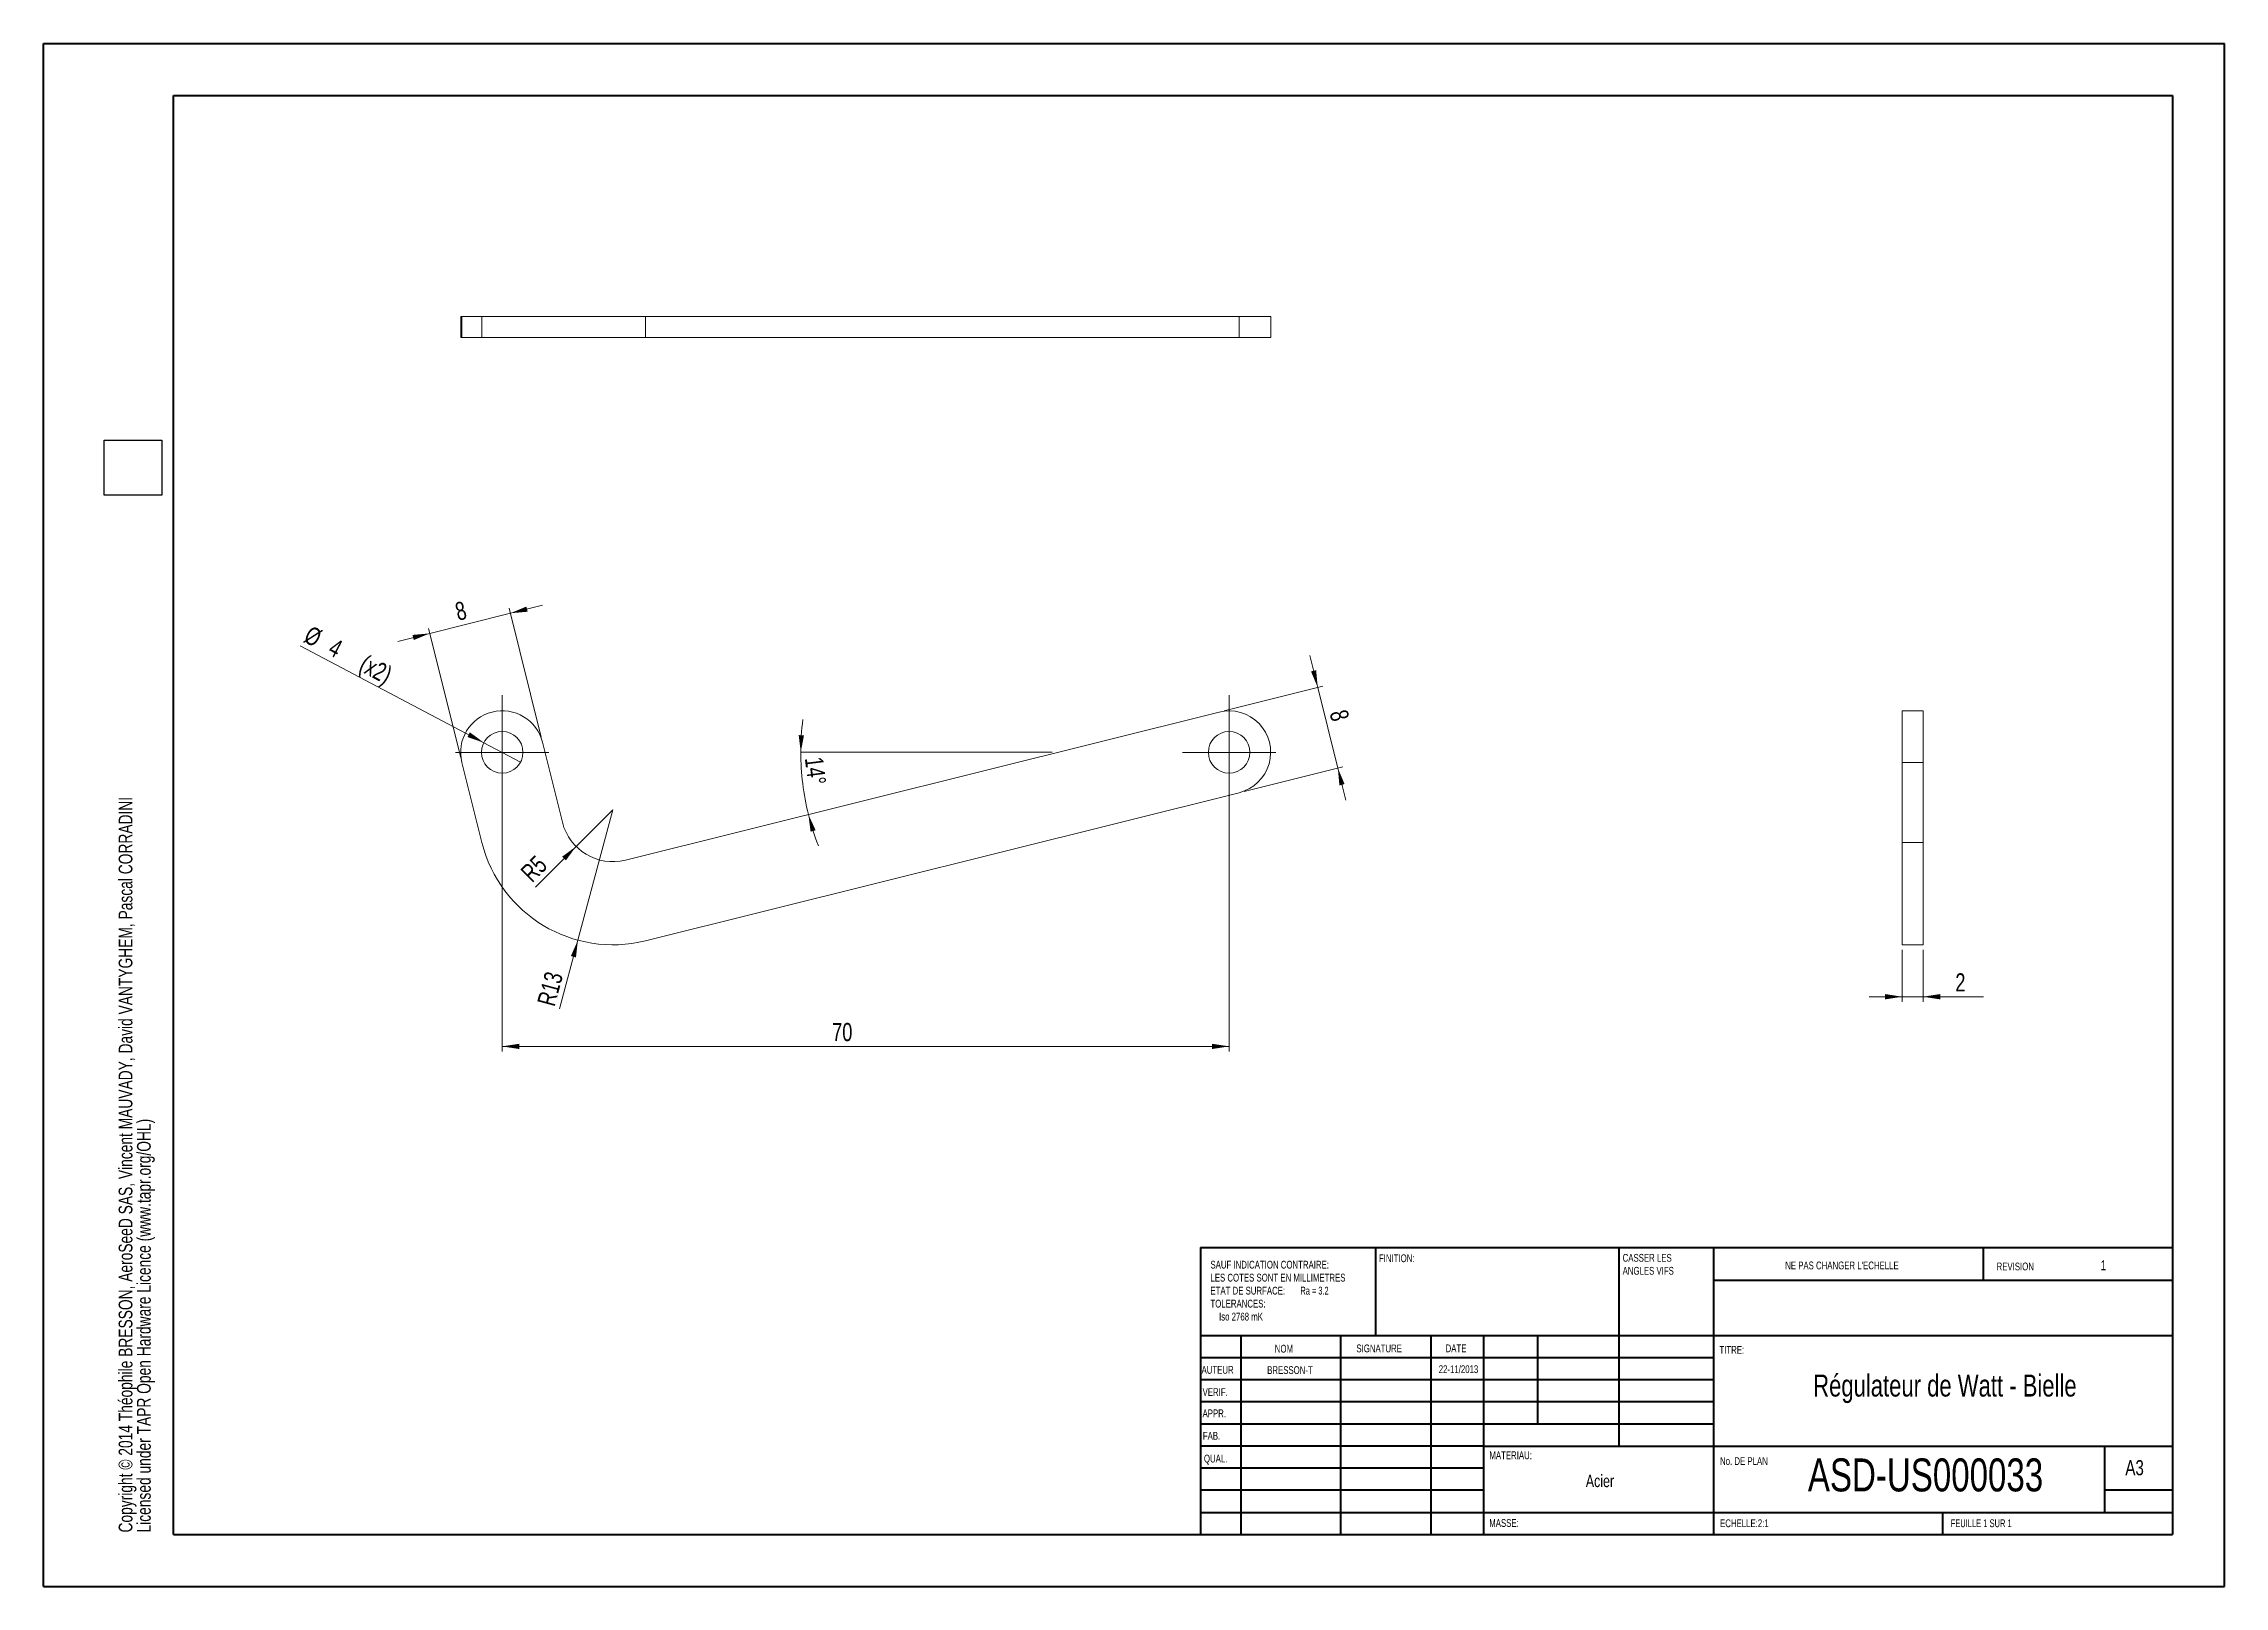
# Model space of a CAD drawing. Header units: millimetres. Extents: x 0 to 420, y 0 to 297.
import ezdxf

# ---------------------------------------------------------------- set-up
doc = ezdxf.new("R2010")
doc.units = ezdxf.units.MM
doc.styles.add('SLDTEXTSTYLE0', font='TXT', dxfattribs={"width": 0.75})
doc.styles.add('SLDTEXTSTYLE1', font='TXT', dxfattribs={"width": 0.7})
doc.styles.add('SLDTEXTSTYLE2', font='TXT', dxfattribs={"width": 0.6875})
doc.dimstyles.new('SLDDIMSTYLE0', dxfattribs={"dimtxt": 3.5, "dimasz": 3.302, "dimexe": 0, "dimexo": 0.0625, "dimgap": 0.875, "dimtad": 1, "dimlfac": 0.5, "dimrnd": 1e-09, "dimzin": 12, "dimdsep": 46, "dimtxsty": 'SLDTEXTSTYLE0', "dimblk1": 'NONE', "dimsah": 1, "dimcen": 0, "dimadec": 0, "dimazin": 3, "dimtfac": 1, "dimtmove": 0, "dimatfit": 3, "dimldrblk": 'NONE', "dimfxl": 1, "dimfrac": 2, "dimtolj": 1, "dimtzin": 12, "dimarcsym": 0})
doc.dimstyles.new('SLDDIMSTYLE1', dxfattribs={"dimtxt": 3.5, "dimasz": 3.302, "dimexe": 0, "dimexo": 0.0625, "dimgap": 0.875, "dimtad": 1, "dimlfac": 0.5, "dimrnd": 1e-09, "dimzin": 12, "dimdsep": 46, "dimtxsty": 'SLDTEXTSTYLE0', "dimsah": 1, "dimcen": 0.09, "dimadec": 0, "dimazin": 3, "dimtfac": 1, "dimtofl": 0, "dimtmove": 0, "dimatfit": 3, "dimfxl": 1, "dimfrac": 2, "dimtolj": 1, "dimtzin": 12, "dimarcsym": 0})
doc.dimstyles.new('SLDDIMSTYLE2', dxfattribs={"dimtxt": 3.5, "dimasz": 3.302, "dimexe": 0, "dimexo": 0.0625, "dimgap": 0.875, "dimtad": 1, "dimlfac": 0.5, "dimrnd": 1e-09, "dimzin": 12, "dimdsep": 46, "dimtxsty": 'SLDTEXTSTYLE0', "dimsah": 1, "dimcen": 0, "dimadec": 0, "dimazin": 3, "dimtfac": 1, "dimtofl": 0, "dimtmove": 0, "dimatfit": 3, "dimfxl": 1, "dimfrac": 2, "dimtolj": 1, "dimtzin": 12, "dimarcsym": 0})
doc.dimstyles.new('SLDDIMSTYLE3', dxfattribs={"dimtxt": 3.5, "dimasz": 3.302, "dimexe": 0, "dimexo": 0.0625, "dimgap": 0.875, "dimtad": 1, "dimdec": 4, "dimlfac": 0.5, "dimzin": 12, "dimdsep": 46, "dimtxsty": 'SLDTEXTSTYLE0', "dimsah": 1, "dimcen": 0.09, "dimazin": 3, "dimtfac": 1, "dimtofl": 0, "dimtmove": 0, "dimatfit": 3, "dimfxl": 1, "dimfrac": 2, "dimtolj": 1, "dimtzin": 12, "dimarcsym": 0})
doc.dimstyles.new('SLDDIMSTYLE4', dxfattribs={"dimtxt": 3.5, "dimasz": 3.302, "dimexe": 0, "dimexo": 0.0625, "dimgap": 0.875, "dimtad": 1, "dimlfac": 0.5, "dimrnd": 1e-09, "dimzin": 12, "dimdsep": 46, "dimtxsty": 'SLDTEXTSTYLE0', "dimsah": 1, "dimcen": 0.09, "dimadec": 0, "dimazin": 3, "dimtfac": 1, "dimtmove": 0, "dimatfit": 0, "dimfxl": 1, "dimfrac": 2, "dimtolj": 1, "dimtzin": 12, "dimarcsym": 0})
doc.dimstyles.new('SLDDIMSTYLE5', dxfattribs={"dimtxt": 3.5, "dimasz": 3.302, "dimexe": 0, "dimexo": 0.0625, "dimgap": 0.875, "dimtad": 1, "dimlfac": 0.5, "dimrnd": 1e-09, "dimzin": 12, "dimdsep": 46, "dimtxsty": 'SLDTEXTSTYLE0', "dimsah": 1, "dimcen": 0, "dimadec": 0, "dimazin": 3, "dimtfac": 1, "dimtofl": 0, "dimtmove": 0, "dimatfit": 3, "dimfxl": 1, "dimfrac": 2, "dimtolj": 1, "dimtzin": 12, "dimarcsym": 0})
picture_1 = doc.add_image_def('image1.bmp', size_in_pixel=(400, 420))

# ---------------------------------------------------------------- blocks, each defined once
blk = doc.blocks.new('SW_NOTE_0')
at = {"color": 0, "linetype": 'Continuous', "lineweight": 0, "char_height": 2.6458, "attachment_point": 1, "rotation": 90, "style": 'SLDTEXTSTYLE0'}
for s, insert in [('Copyright © 2014 Théophile BRESSON, AeroSeeD SAS, Vincent MAUVADY, David VANTYGHEM, Pascal CORRADINI', (-3.41, 0)), ('Licensed under TAPR Open Hardware Licence (www.tapr.org/OHL)', (0.12, 0))]:
    blk.add_mtext(s, dxfattribs=dict(at, insert=insert))
blk = doc.blocks.new('SW_NOTE_1')
at = {"color": 0, "linetype": 'Continuous', "lineweight": 0, "char_height": 1.5, "attachment_point": 1, "style": 'SLDTEXTSTYLE0'}
for s, insert in [('CASSER LES', (0, 1.93)), ('ANGLES VIFS', (0, -0.57))]:
    blk.add_mtext(s, dxfattribs=dict(at, insert=insert))
blk = doc.blocks.new('SW_NOTE_2')
at = {"color": 0, "linetype": 'Continuous', "lineweight": 0, "char_height": 1.5, "attachment_point": 1}
for s, insert, style in [('SAUF INDICATION CONTRAIRE:', (0, 1.93), 'SLDTEXTSTYLE0'), ('LES COTES SONT EN MILLIMETRES', (0, -0.57), 'SLDTEXTSTYLE0'), ('ETAT DE SURFACE:', (0, -3.07), 'SLDTEXTSTYLE0'), ('Ra = 3.2', (17.33, -3.07), 'SLDTEXTSTYLE2'), ('TOLERANCES:', (0, -5.57), 'SLDTEXTSTYLE0'), ('Iso 2768 mK', (1.66, -8.07), 'SLDTEXTSTYLE0')]:
    blk.add_mtext(s, dxfattribs=dict(at, insert=insert, style=style))
blk = doc.blocks.new('*D5')
at = {"color": 7, "linetype": 'Continuous', "lineweight": 0}
for q in [(49.47, 181.3), (91.94, 158.91)]:
    blk.add_line((84.86, 162.64), q, dxfattribs=at)
blk.add_solid([(84.86, 162.64), (82.18, 164.63), (81.7, 163.73)], dxfattribs=at)
at = {"color": 7, "linetype": 'Continuous', "lineweight": 0, "char_height": 3.5, "attachment_point": 1, "rotation": 332.1981, "style": 'SLDTEXTSTYLE0'}
for s, insert in [('%%c', (51.57, 185.29, -1.8)), ('4', (56.26, 182.87, -1.8)), ('(x2)', (62.22, 179.73, -1.8))]:
    blk.add_mtext(s, dxfattribs=dict(at, insert=insert))
blk = doc.blocks.new('_NONE')
blk = doc.blocks.new('*D6')
at = {"color": 7, "linetype": 'Continuous', "lineweight": 0}
for p, q in [((88.4, 171.78), (88.4, 103.17)), ((228.4, 171.78), (228.4, 103.17)), ((88.4, 104.17), (228.4, 104.17))]:
    blk.add_line(p, q, dxfattribs=at)
for points in [[(88.4, 104.17), (91.7, 103.66), (91.7, 104.67)], [(228.4, 104.17), (225.1, 104.67), (225.1, 103.66)]]:
    blk.add_solid(points, dxfattribs=at)
at = {"color": 7, "linetype": 'Continuous', "lineweight": 0, "insert": (151.94, 108.68, -1.8), "char_height": 3.5, "attachment_point": 1, "style": 'SLDTEXTSTYLE0'}
blk.add_mtext('70', dxfattribs=at)
blk = doc.blocks.new('*D7')
at = {"color": 7, "linetype": 'Continuous', "lineweight": 0}
for q in [(109.7, 149.73), (94.83, 134.85)]:
    blk.add_line((102.63, 142.66), q, dxfattribs=at)
blk.add_solid([(102.63, 142.66), (99.94, 140.69), (100.66, 139.97)], dxfattribs=at)
at = {"color": 7, "linetype": 'Continuous', "lineweight": 0, "insert": (91.66, 138.02, -1.8), "char_height": 3.5, "attachment_point": 1, "rotation": 45, "style": 'SLDTEXTSTYLE0'}
blk.add_mtext('R5', dxfattribs=at)
blk = doc.blocks.new('*D8')
at = {"color": 7, "linetype": 'Continuous', "lineweight": 0}
blk.add_line((194.33, 160.78), (145.9, 160.78), dxfattribs=at)
for start, end in [(172.6526, 180), (180, 194), (194, 201.3474)]:
    blk.add_arc((195.33, 160.78), 49.43, start, end, dxfattribs=at)
for points in [[(145.9, 160.78), (146.52, 164.06), (145.5, 164.09)], [(147.37, 148.82), (147.79, 145.5), (148.76, 145.78)]]:
    blk.add_solid(points, dxfattribs=at)
at = {"color": 7, "linetype": 'Continuous', "lineweight": 0, "insert": (150.15, 160.07, -1.8), "char_height": 3.5, "attachment_point": 1, "rotation": 277.1661, "style": 'SLDTEXTSTYLE0'}
blk.add_mtext('14°', dxfattribs=at)
blk = doc.blocks.new('*D9')
at = {"color": 7, "linetype": 'Continuous', "lineweight": 0}
for p, q in [((245.46, 173.27), (243.93, 179.44)), ((227.44, 168.78), (246.44, 173.52)), ((245.46, 173.27), (249.34, 157.75)), ((231.31, 153.25), (250.31, 157.99)), ((249.34, 157.75), (250.87, 151.59))]:
    blk.add_line(p, q, dxfattribs=at)
for points in [[(245.46, 173.27), (245.16, 176.6), (244.17, 176.36)], [(249.34, 157.75), (249.64, 154.42), (250.63, 154.67)]]:
    blk.add_solid(points, dxfattribs=at)
at = {"color": 7, "linetype": 'Continuous', "lineweight": 0, "insert": (251.12, 169.24, -1.8), "char_height": 3.5, "attachment_point": 1, "rotation": 284, "style": 'SLDTEXTSTYLE0'}
blk.add_mtext('8', dxfattribs=at)
blk = doc.blocks.new('*D10')
at = {"color": 7, "linetype": 'Continuous', "lineweight": 0}
for q in [(109.7, 149.73), (99.44, 111.43)]:
    blk.add_line((102.98, 124.62), q, dxfattribs=at)
blk.add_solid([(102.98, 124.62), (101.63, 121.56), (102.61, 121.3)], dxfattribs=at)
at = {"color": 7, "linetype": 'Continuous', "lineweight": 0, "insert": (95.09, 112.59, -1.8), "char_height": 3.5, "attachment_point": 1, "rotation": 75, "style": 'SLDTEXTSTYLE0'}
blk.add_mtext('R13', dxfattribs=at)
blk = doc.blocks.new('*D11')
at = {"color": 7, "linetype": 'Continuous', "lineweight": 0}
for p, q in [((89.97, 187.55), (96.13, 189.09)), ((89.97, 187.55), (74.44, 183.68)), ((95.92, 163.68), (89.73, 188.52)), ((74.44, 183.68), (68.28, 182.14)), ((80.4, 159.81), (74.2, 184.65))]:
    blk.add_line(p, q, dxfattribs=at)
for points in [[(89.97, 187.55), (93.3, 187.86), (93.05, 188.84)], [(74.44, 183.68), (71.12, 183.37), (71.36, 182.39)]]:
    blk.add_solid(points, dxfattribs=at)
at = {"color": 7, "linetype": 'Continuous', "lineweight": 0, "insert": (79.06, 189.48, -1.8), "char_height": 3.5, "attachment_point": 1, "rotation": 14, "style": 'SLDTEXTSTYLE0'}
blk.add_mtext('8', dxfattribs=at)
blk = doc.blocks.new('SW_CENTERMARKSYMBOL_0')
at = {"color": 0, "linetype": 'Continuous', "lineweight": 0}
for p, q in [((0, 5), (0, 9)), ((0, 0), (0, 5)), ((-5, 0), (-9, 0)), ((0, 0), (-5, 0)), ((0, 0), (0, -5)), ((0, 0), (5, 0)), ((5, 0), (9, 0)), ((0, -5), (0, -9))]:
    blk.add_line(p, q, dxfattribs=at)
blk = doc.blocks.new('SW_CENTERMARKSYMBOL_1')
at = {"color": 0, "linetype": 'Continuous', "lineweight": 0}
for p, q in [((0, 5), (0, 9)), ((0, 0), (0, 5)), ((-5, 0), (-9, 0)), ((0, 0), (-5, 0)), ((0, 0), (0, -5)), ((0, 0), (5, 0)), ((5, 0), (9, 0)), ((0, -5), (0, -9))]:
    blk.add_line(p, q, dxfattribs=at)
blk = doc.blocks.new('*D14')
at = {"color": 7, "linetype": 'Continuous', "lineweight": 0}
for p, q in [((358.04, 122.73), (358.04, 112.73)), ((362.04, 122.73), (362.04, 112.73)), ((358.04, 113.73), (351.69, 113.73)), ((358.04, 113.73), (362.04, 113.73)), ((362.04, 113.73), (373.69, 113.73))]:
    blk.add_line(p, q, dxfattribs=at)
for points in [[(358.04, 113.73), (354.74, 114.24), (354.74, 113.22)], [(362.04, 113.73), (365.35, 113.22), (365.35, 114.24)]]:
    blk.add_solid(points, dxfattribs=at)
at = {"color": 7, "linetype": 'Continuous', "lineweight": 0, "insert": (368.26, 118.24, 0.2), "char_height": 3.5, "attachment_point": 1, "style": 'SLDTEXTSTYLE0'}
blk.add_mtext('2', dxfattribs=at)

msp = doc.modelspace()

# ---------------------------------------------------------------- linework, layer by layer
at = {"color": 7, "linetype": 'Continuous', "lineweight": 40}
for p, q in [((0.07884, 0.21478), (0.07884, 297.21478)), ((0.07884, 297.21478), (420.07884, 297.21478)), ((420.07884, 0.21478), (420.07884, 297.21478)), ((25.07884, 10.21478), (25.07884, 287.21478)), ((25.07884, 287.21478), (410.07884, 287.21478)), ((410.07884, 287.21478), (410.07884, 10.21478)), ((222.87884, 65.46478), (410.07884, 65.46478)), ((222.87884, 65.46478), (222.87884, 10.21478)), ((256.67884, 48.46478), (256.67884, 65.46478)), ((303.47884, 65.46478), (303.47884, 27.21478)), ((321.67884, 65.46478), (321.67884, 10.21478)), ((373.67884, 59.08978), (373.67884, 65.46478)), ((410.07884, 59.08978), (321.67884, 59.08978)), ((410.07884, 48.46478), (222.87884, 48.46478)), ((230.67884, 48.46478), (230.67884, 10.21478)), ((249.8698, 48.46478), (249.8698, 10.21478)), ((267.27777, 48.46478), (267.27777, 10.21478)), ((277.47884, 10.21478), (277.47884, 48.46478)), ((287.87884, 31.46478), (287.87884, 48.46478)), ((321.67884, 44.21478), (222.87884, 44.21478)), ((321.67884, 39.96478), (222.87884, 39.96478)), ((321.67884, 35.71478), (222.87884, 35.71478)), ((321.67884, 31.46478), (222.87884, 31.46478)), ((277.47884, 27.21478), (222.87884, 27.21478)), ((277.47884, 27.21478), (410.07884, 27.21478)), ((397.07884, 14.46478), (397.07884, 27.21478)), ((277.47884, 22.96471), (222.87884, 22.96471)), ((277.47884, 18.71478), (222.87884, 18.71478)), ((410.07884, 18.71478), (397.07884, 18.71478)), ((222.87884, 14.46478), (410.07884, 14.46478)), ((365.87884, 10.21478), (365.87884, 14.46478)), ((25.07884, 10.21478), (410.07884, 10.21478)), ((0.07884, 0.21478), (420.07884, 0.21478))]:
    msp.add_line(p, q, dxfattribs=at)
at = {"color": 7, "linetype": 'Continuous', "lineweight": 15}
for p, q in [((80.40033, 244.66345), (80.40033, 240.66345)), ((80.40033, 244.66345), (80.63796, 244.66345)), ((80.63796, 244.66345), (80.63796, 240.66345)), ((80.63796, 244.66345), (84.47704, 244.66345)), ((84.47704, 244.66345), (84.47704, 240.66345)), ((84.47704, 244.66345), (115.99469, 244.66345)), ((115.99469, 244.66345), (115.99469, 240.66345)), ((115.99469, 244.66345), (230.33571, 244.66345)), ((230.33571, 244.66345), (230.33571, 240.66345)), ((230.33571, 244.66345), (236.40033, 244.66345)), ((236.40033, 240.66345), (236.40033, 244.66345)), ((80.40033, 240.66345), (80.63796, 240.66345)), ((80.63796, 240.66345), (84.47704, 240.66345)), ((84.47704, 240.66345), (115.99469, 240.66345)), ((115.99469, 240.66345), (230.33571, 240.66345)), ((230.33571, 240.66345), (236.40033, 240.66345)), ((226.46495, 168.53772), (112.12395, 140.02931)), ((362.04328, 168.77536), (358.04328, 168.77536)), ((358.04328, 168.77536), (358.04328, 158.83998)), ((362.04328, 168.77536), (362.04328, 158.83998)), ((100.00177, 147.31305), (96.16269, 162.71073)), ((80.63796, 158.83998), (84.47704, 143.4423)), ((362.04328, 158.83998), (358.04328, 158.83998)), ((358.04328, 158.83998), (358.04328, 143.4423)), ((362.04328, 158.83998), (362.04328, 143.4423)), ((115.99469, 124.50458), (230.33571, 153.01299)), ((362.04328, 143.4423), (358.04328, 143.4423)), ((358.04328, 143.4423), (358.04328, 123.73227)), ((362.04328, 143.4423), (362.04328, 123.73227)), ((358.04328, 123.73227), (362.04328, 123.73227))]:
    msp.add_line(p, q, dxfattribs=at)
for centre in [(88.40033, 160.77536), (228.40033, 160.77536)]:
    msp.add_circle(centre, 4, dxfattribs=at)
for centre, radius, start, end in [((88.40033, 160.77536), 8, 14, 194), ((228.40033, 160.77536), 8, 284, 104), ((109.70473, 149.73227), 10, 194, 284), ((109.70473, 149.73227), 26, 194, 284)]:
    msp.add_arc(centre, radius, start, end, dxfattribs=at)

# ---------------------------------------------------------------- block references
at = {"color": 7, "linetype": 'Continuous', "lineweight": 0}
for name, p in [('SW_CENTERMARKSYMBOL_0', (88.40033, 160.77536)), ('SW_CENTERMARKSYMBOL_1', (228.40033, 160.77536)), ('SW_NOTE_0', (17.94211, 10.58383)), ('SW_NOTE_1', (304.18806, 62.28427)), ('SW_NOTE_2', (224.80352, 60.96574))]:
    msp.add_blockref(name, p, dxfattribs=at)

# ---------------------------------------------------------------- texts
for s, insert, char_height, attachment_point, style in [('FINITION:', (257.25014, 64.13405), 1.5, 1, 'SLDTEXTSTYLE0'), ("NE PAS CHANGER L'ECHELLE", (335.49348, 62.74777), 1.5, 1, 'SLDTEXTSTYLE0'), ('REVISION', (376.20643, 62.54969), 1.5, 1, 'SLDTEXTSTYLE0'), ('1', (396.78903, 62.9901), 1.905, 2, 'SLDTEXTSTYLE0'), ('NOM', (237.20108, 46.71626), 1.5, 1, 'SLDTEXTSTYLE0'), ('SIGNATURE', (252.91243, 46.77654), 1.5, 1, 'SLDTEXTSTYLE0'), ('DATE', (270.09355, 46.79096), 1.5, 1, 'SLDTEXTSTYLE0'), ('TITRE:', (322.83503, 46.49311), 1.5, 1, 'SLDTEXTSTYLE0'), ('AUTEUR', (223.09099, 42.6445), 1.5, 1, 'SLDTEXTSTYLE0'), ('BRESSON-T', (240.11353, 42.59815), 1.4986, 2, 'SLDTEXTSTYLE0'), ('22-11/2013', (272.57627, 42.77388), 1.4986, 2, 'SLDTEXTSTYLE0'), ('VERIF.', (223.28931, 38.36919), 1.5, 1, 'SLDTEXTSTYLE0'), ('Régulateur de Watt - Bielle', (366.25335, 40.9906), 4.2333333, 2, 'SLDTEXTSTYLE0'), ('APPR.', (223.28057, 34.27908), 1.5, 1, 'SLDTEXTSTYLE0'), ('FAB.', (223.33403, 29.94849), 1.5, 1, 'SLDTEXTSTYLE0'), ('QUAL.', (223.54789, 25.56443), 1.5, 1, 'SLDTEXTSTYLE0'), ('MATERIAU:', (278.52471, 26.20084), 1.5, 1, 'SLDTEXTSTYLE0'), ('Acier', (299.81778, 21.70035), 2.38125, 2, 'SLDTEXTSTYLE0'), ('No. DE PLAN', (322.95281, 25.08342), 1.5, 1, 'SLDTEXTSTYLE0'), ('ASD-US000033', (362.52184, 24.84652), 6.35, 2, 'SLDTEXTSTYLE0'), ('A3', (400.99983, 24.51522), 2.910417, 1, 'SLDTEXTSTYLE0'), ('MASSE:', (278.49665, 13.16409), 1.4986, 1, 'SLDTEXTSTYLE0'), ('ECHELLE:2:1', (322.95281, 13.11487), 1.5, 1, 'SLDTEXTSTYLE0'), ('FEUILLE 1 SUR 1', (367.35714, 13.11487), 1.5, 1, 'SLDTEXTSTYLE1')]:
    msp.add_mtext(s, dxfattribs=dict(at, insert=insert, char_height=char_height, attachment_point=attachment_point, style=style))

# ---------------------------------------------------------------- dimensions: what is measured, and where the dimension line sits
for base, p1, p2, angle, picture, middle in [((74.44497, 183.67875), (96.1627, 162.71073), (80.63796, 158.83998), 14, '*D11', (82.78217, 185.75744)), ((249.3357, 157.75023), (226.46495, 168.53772), (230.3357, 153.01299), 284, '*D9', (247.40033, 165.51259))]:
    dim = msp.add_linear_dim(base=base, p1=p1, p2=p2, angle=angle, dimstyle='SLDDIMSTYLE4', dxfattribs=at)
    dim.commit()
    dim.dimension.update_dxf_attribs({"geometry": picture, "text_midpoint": middle, "dimtype": 160})
dim = msp.add_diameter_dim_2p(p1=(91.93859, 158.9097), p2=(84.86207, 162.64102), text='<> (x2)', dimstyle='SLDDIMSTYLE0', dxfattribs=at)
dim.commit()
dim.dimension.update_dxf_attribs({"geometry": '*D5', "text_midpoint": (58.32921, 176.63134), "dimtype": 163})
for base, p1, p2, dimstyle, picture, middle in [((228.40033, 106.94448), (88.40033, 160.77536), (228.40033, 160.77536), 'SLDDIMSTYLE1', '*D6', (155.94567, 106.94448)), ((362.04328, 113.73227), (358.04328, 123.73227), (362.04328, 123.73227), 'SLDDIMSTYLE4', '*D14', (370.97939, 113.73227))]:
    dim = msp.add_linear_dim(base=base, p1=p1, p2=p2, dimstyle=dimstyle, dxfattribs=at)
    dim.commit()
    dim.dimension.update_dxf_attribs({"geometry": picture, "text_midpoint": middle, "dimtype": 160})
dim = msp.add_angular_dim_2l(base=(146.26994, 154.75132), line1=((88.40033, 160.77536), (228.40033, 160.77536)), line2=((112.12395, 140.02931), (226.46495, 168.53772)), dimstyle='SLDDIMSTYLE3', dxfattribs=at)
dim.commit()
dim.dimension.update_dxf_attribs({"geometry": '*D8', "text_midpoint": (146.28762, 154.60909), "dimtype": 162})
for mpoint, dimstyle, picture, middle in [((102.63366, 142.6612), 'SLDDIMSTYLE2', '*D7', (97.59188, 137.61942)), ((102.97543, 124.6182), 'SLDDIMSTYLE5', '*D10', (100.8165, 116.56092))]:
    dim = msp.add_radius_dim(center=(109.70473, 149.73227), mpoint=mpoint, dimstyle=dimstyle, dxfattribs=at)
    dim.commit()
    dim.dimension.update_dxf_attribs({"geometry": picture, "text_midpoint": middle, "dimtype": 164})

# ---------------------------------------------------------------- pictures from other files: only their frames are drawn
image = msp.add_image(picture_1, insert=(22.82364, 210.31134), size_in_units=(10.53329, 11.05995), rotation=90)
image.dxf.flags = 7

doc.saveas('drawing.dxf')
